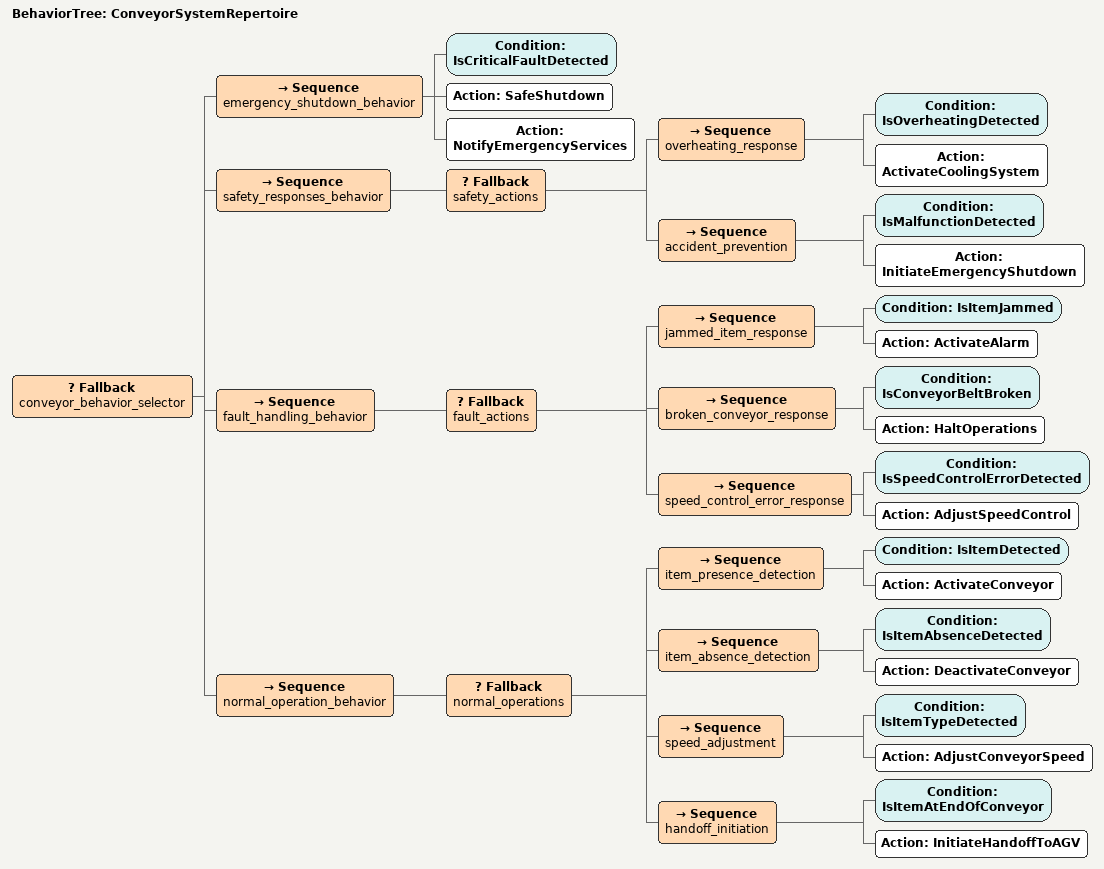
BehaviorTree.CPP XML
<root BTCPP_format="4">
  <BehaviorTree ID="ConveyorSystemRepertoire">
    <Fallback name="conveyor_behavior_selector">

      <!-- Emergency Shutdown: highest priority -->
      <Sequence name="emergency_shutdown_behavior">
        <Condition ID="IsCriticalFaultDetected"/>
        <Action ID="SafeShutdown"/>
        <Action ID="NotifyEmergencyServices"/>
      </Sequence>

      <!-- Safety Responses -->
      <Sequence name="safety_responses_behavior">
        <Fallback name="safety_actions">
          <Sequence name="overheating_response">
            <Condition ID="IsOverheatingDetected"/>
            <Action ID="ActivateCoolingSystem"/>
          </Sequence>
          <Sequence name="accident_prevention">
            <Condition ID="IsMalfunctionDetected"/>
            <Action ID="InitiateEmergencyShutdown"/>
          </Sequence>
        </Fallback>
      </Sequence>

      <!-- Fault/Error Handling -->
      <Sequence name="fault_handling_behavior">
        <Fallback name="fault_actions">
          <Sequence name="jammed_item_response">
            <Condition ID="IsItemJammed"/>
            <Action ID="ActivateAlarm"/>
          </Sequence>
          <Sequence name="broken_conveyor_response">
            <Condition ID="IsConveyorBeltBroken"/>
            <Action ID="HaltOperations"/>
          </Sequence>
          <Sequence name="speed_control_error_response">
            <Condition ID="IsSpeedControlErrorDetected"/>
            <Action ID="AdjustSpeedControl"/>
          </Sequence>
        </Fallback>
      </Sequence>

      <!-- Normal Operation -->
      <Sequence name="normal_operation_behavior">
        <Fallback name="normal_operations">
          <Sequence name="item_presence_detection">
            <Condition ID="IsItemDetected"/>
            <Action ID="ActivateConveyor"/>
          </Sequence>
          <Sequence name="item_absence_detection">
            <Condition ID="IsItemAbsenceDetected"/>
            <Action ID="DeactivateConveyor"/>
          </Sequence>
          <Sequence name="speed_adjustment">
            <Condition ID="IsItemTypeDetected"/>
            <Action ID="AdjustConveyorSpeed"/>
          </Sequence>
          <Sequence name="handoff_initiation">
            <Condition ID="IsItemAtEndOfConveyor"/>
            <Action ID="InitiateHandoffToAGV"/>
          </Sequence>
        </Fallback>
      </Sequence>

    </Fallback>
  </BehaviorTree>
</root>
